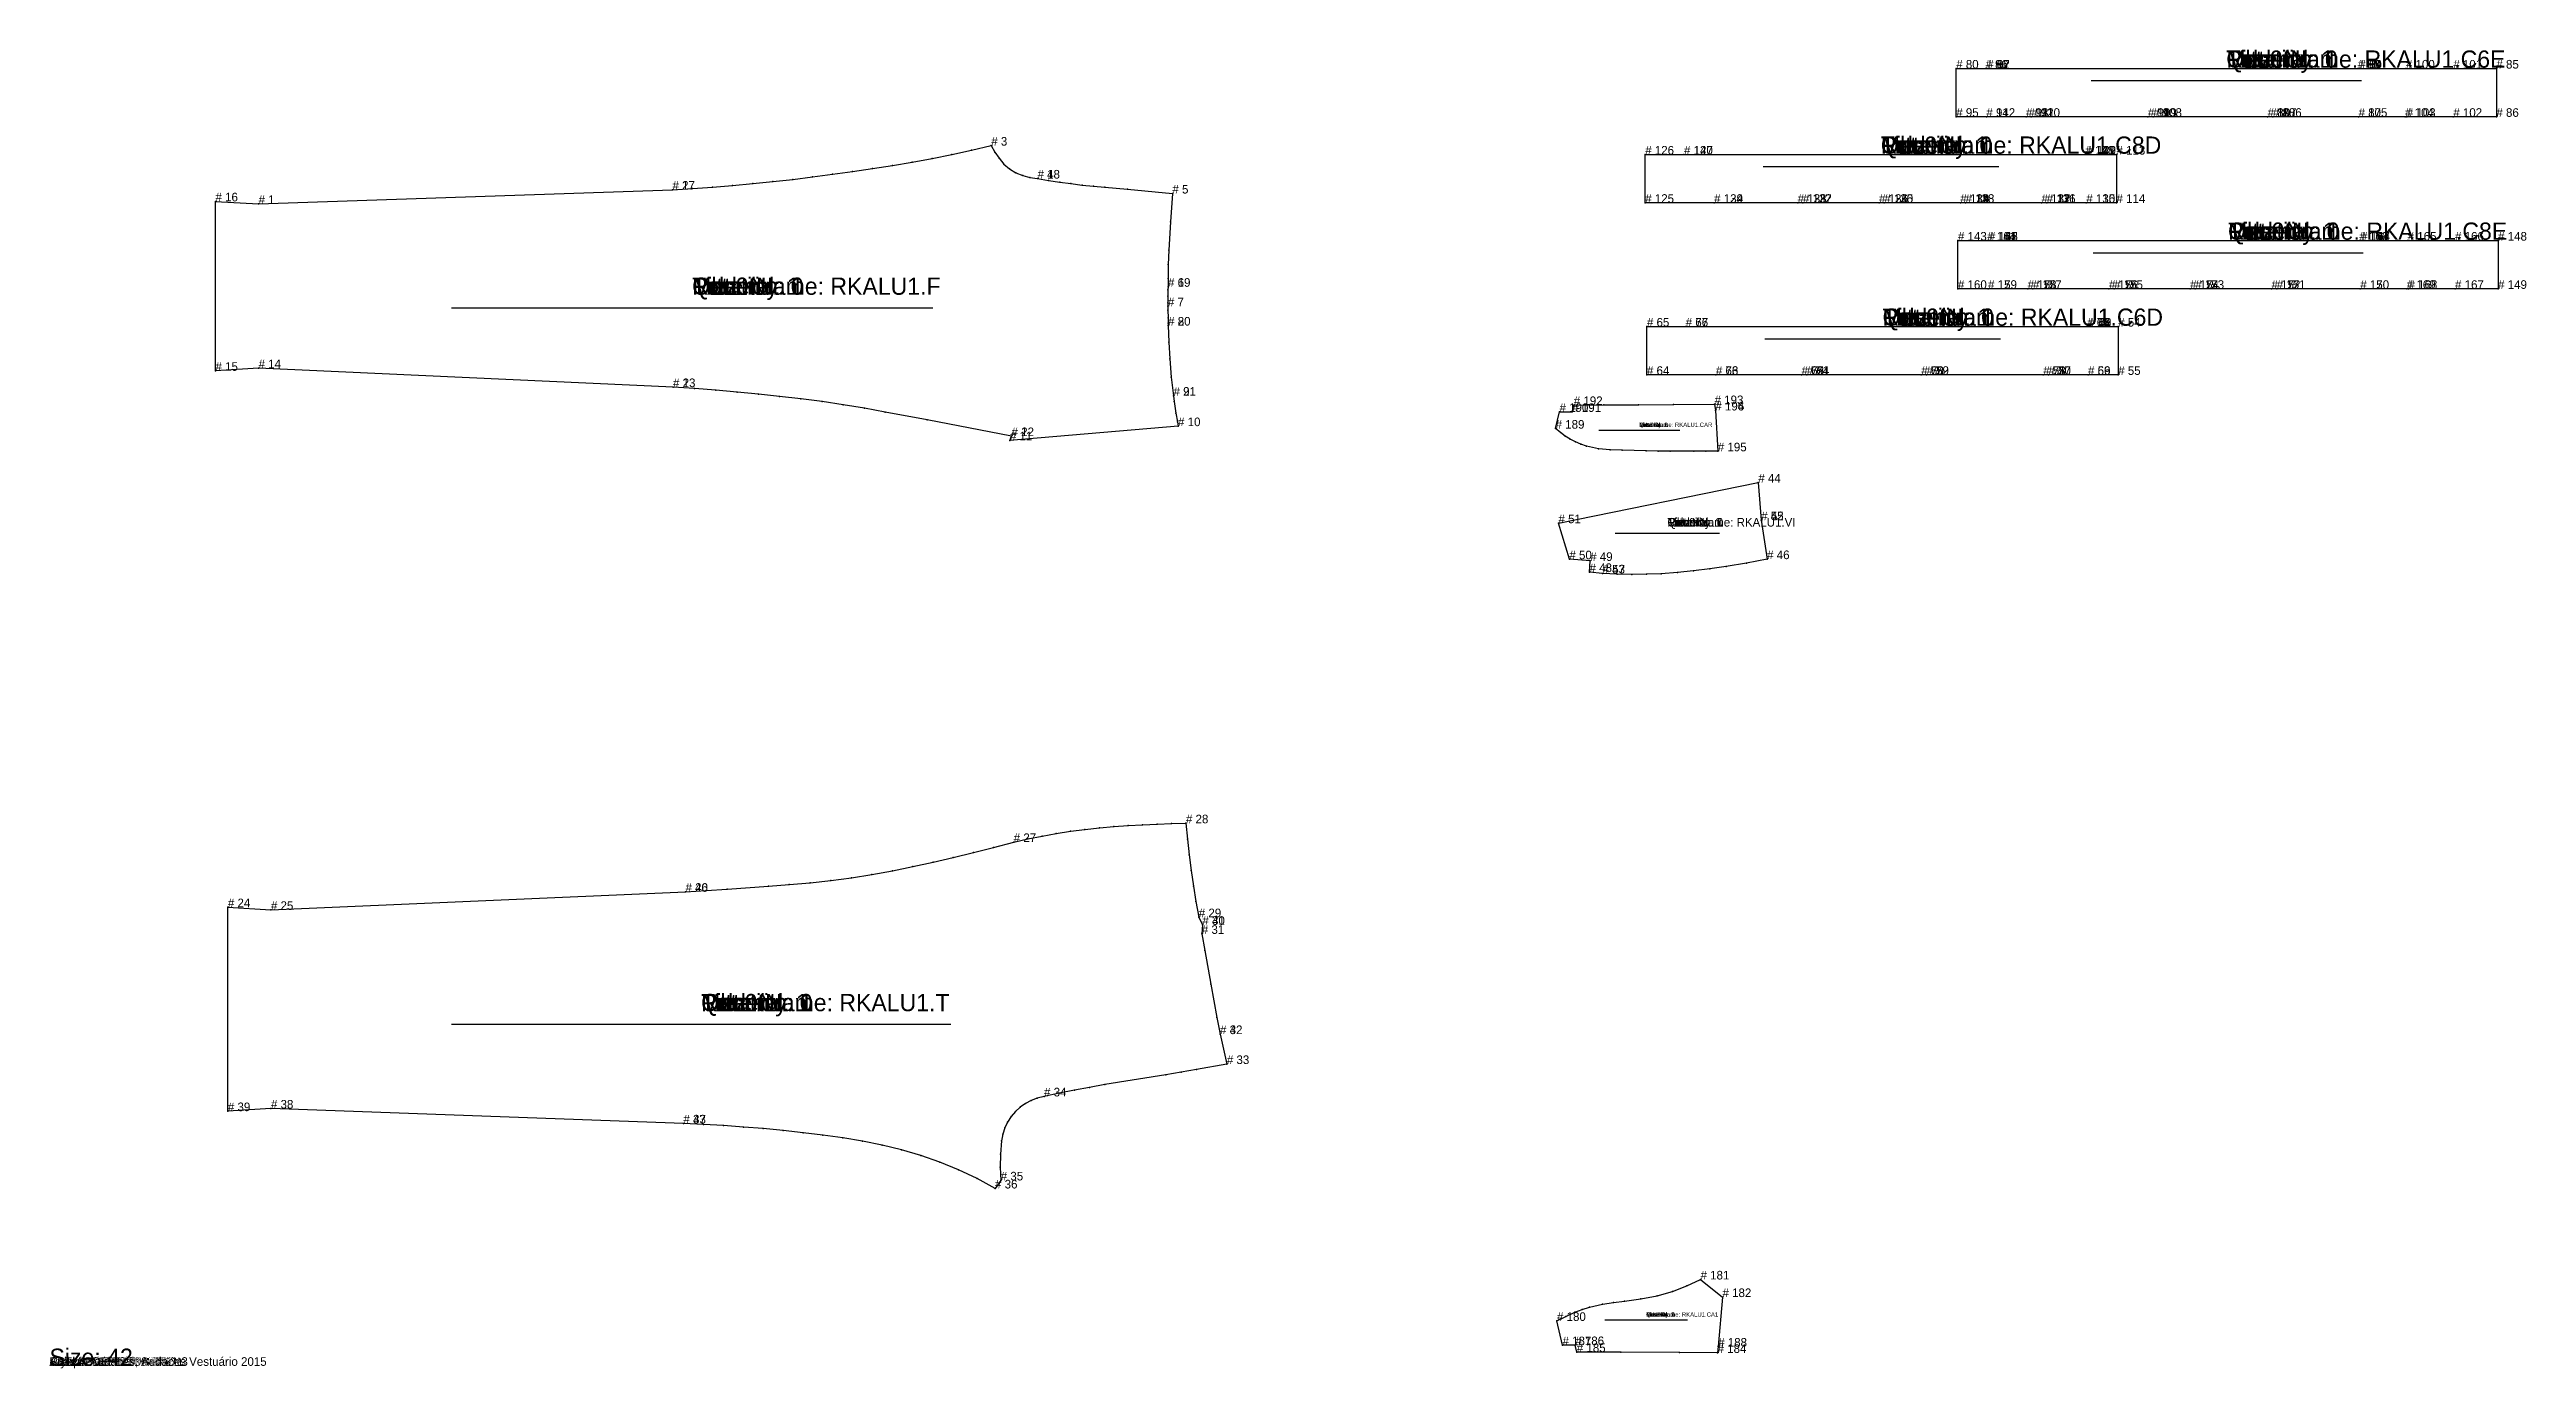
# Model space of a CAD drawing. Header units: metres. Extents: x 0 to 2875, y -3 to 1527.
import ezdxf

# ---------------------------------------------------------------- set-up
doc = ezdxf.new("R2010")
doc.units = ezdxf.units.M

# ---------------------------------------------------------------- blocks, each defined once
blk = doc.blocks.new('1')
at = {"layer": '1'}
blk.add_lwpolyline([(242.6, 1348.1), (723.1, 1364.7), (746.4, 1366.1), (769.7, 1367.7), (792.9, 1369.6), (816.2, 1371.7), (839.4, 1374), (862.6, 1376.6), (885.8, 1379.5), (909, 1382.5), (932.1, 1385.7), (955.3, 1389.1), (978.3, 1392.7), (1001.4, 1396.7), (1024.4, 1401), (1047.4, 1405.6), (1070.3, 1410.5), (1093.1, 1415.8), (1097.4, 1408.2), (1102.3, 1401.1), (1107.9, 1394.4), (1114.3, 1388.7), (1121.6, 1384.4), (1129.6, 1381.2), (1138, 1378.9), (1146.8, 1377.6), (1159.7, 1375.5), (1172.6, 1373.5), (1185.6, 1371.7), (1198.6, 1370.1), (1211.7, 1368.7), (1224.8, 1367.5), (1251.1, 1365.1), (1303.4, 1360.2), (1301.1, 1327.3), (1299.1, 1294.5), (1298.5, 1278), (1298.3, 1261.6), (1298.3, 1252), (1298.2, 1248.3), (1298.2, 1241), (1298.1, 1233.3), (1298.2, 1229.5), (1298.2, 1224.9), (1298.3, 1215.8), (1298.3, 1209.9), (1298.4, 1207), (1299.1, 1187.7), (1300.2, 1168.4), (1302.1, 1147), (1304.7, 1125.6), (1305.5, 1118.9), (1307.4, 1105.4), (1309.1, 1095.3), (1309.9, 1090.3), (1114.7, 1073.8), (1116.7, 1078.7), (1018.8, 1097.5), (970.1, 1106.7), (945.8, 1111.1), (921.3, 1115.2), (896.8, 1118.8), (872.2, 1122), (847.5, 1124.9), (822.8, 1127.5), (798, 1129.8), (773.3, 1132), (748.5, 1133.9), (723.7, 1135.6), (242.6, 1157.5), (192.6, 1154.5), (192.6, 1351.1)], close=True, dxfattribs=at)
at = {"layer": '2'}
for p in [(1093.1, 1415.8), (723.1, 1364.7), (1146.8, 1377.6), (1303.4, 1360.2), (192.6, 1351.1), (242.6, 1348.1), (1298.3, 1252), (1298.2, 1229.5), (1298.4, 1207), (192.6, 1154.5), (242.6, 1157.5), (723.7, 1135.6), (1304.7, 1125.6), (1114.7, 1073.8), (1116.7, 1078.7), (1309.9, 1090.3)]:
    blk.add_point(p, dxfattribs=at)
at = {"layer": '3'}
for p in [(1070.3, 1410.5), (909, 1382.5), (932.1, 1385.7), (955.3, 1389.1), (978.3, 1392.7), (1001.4, 1396.7), (1024.4, 1401), (1047.4, 1405.6), (1097.4, 1408.2), (1102.3, 1401.1), (1107.9, 1394.4), (1114.3, 1388.7), (1121.6, 1384.4), (1129.6, 1381.2), (746.4, 1366.1), (769.7, 1367.7), (792.9, 1369.6), (816.2, 1371.7), (839.4, 1374), (862.6, 1376.6), (885.8, 1379.5), (1138, 1378.9), (1159.7, 1375.5), (1172.6, 1373.5), (1185.6, 1371.7), (1198.6, 1370.1), (1211.7, 1368.7), (1224.8, 1367.5), (1251.1, 1365.1), (1301.1, 1327.3), (1299.1, 1294.5), (1298.5, 1278), (1298.2, 1248.3), (1298.2, 1241), (1298.3, 1261.6), (1298.1, 1233.3), (1298.2, 1224.9), (1298.3, 1215.8), (1298.3, 1209.9), (1299.1, 1187.7), (1300.2, 1168.4), (748.5, 1133.9), (773.3, 1132), (798, 1129.8), (822.8, 1127.5), (847.5, 1124.9), (872.2, 1122), (1302.1, 1147), (896.8, 1118.8), (921.3, 1115.2), (945.8, 1111.1), (970.1, 1106.7), (1018.8, 1097.5), (1305.5, 1118.9), (1307.4, 1105.4), (1309.1, 1095.3)]:
    blk.add_point(p, dxfattribs=at)
at = {"layer": '4'}
for p in [(723.1, 1364.7, 7.5), (1146.8, 1377.6, 7.5), (1298.3, 1252, 7.5), (1298.4, 1207, 7.5), (723.7, 1135.6, 7.5), (1304.7, 1125.6, 5.1), (1116.7, 1078.7, 8.4)]:
    blk.add_point(p, dxfattribs=at)
at = {"layer": '7'}
blk.add_line((466.5, 1227.7), (1025.2, 1227.7), dxfattribs=at)
at = {"layer": '84'}
blk.add_lwpolyline([(242.6, 1348.1), (723.1, 1364.7), (746.4, 1366.1), (769.7, 1367.7), (792.9, 1369.6), (816.2, 1371.7), (839.4, 1374), (862.6, 1376.6), (885.8, 1379.5), (909, 1382.5), (932.1, 1385.7), (955.3, 1389.1), (978.3, 1392.7), (1001.4, 1396.7), (1024.4, 1401), (1047.4, 1405.6), (1070.3, 1410.5), (1093.1, 1415.8), (1097.4, 1408.2), (1102.3, 1401.1), (1107.9, 1394.4), (1114.3, 1388.7), (1121.6, 1384.4), (1129.6, 1381.2), (1138, 1378.9), (1146.8, 1377.6), (1159.7, 1375.5), (1172.6, 1373.5), (1185.6, 1371.7), (1198.6, 1370.1), (1211.7, 1368.7), (1224.8, 1367.5), (1251.1, 1365.1), (1303.4, 1360.2), (1301.1, 1327.3), (1299.1, 1294.5), (1298.5, 1278), (1298.3, 1261.6), (1298.3, 1252), (1298.2, 1248.3), (1298.2, 1241), (1298.1, 1233.3), (1298.2, 1229.5), (1298.2, 1224.9), (1298.3, 1215.8), (1298.3, 1209.9), (1298.4, 1207), (1299.1, 1187.7), (1300.2, 1168.4), (1302.1, 1147), (1304.7, 1125.6), (1305.5, 1118.9), (1307.4, 1105.4), (1309.1, 1095.3), (1309.9, 1090.3), (1114.7, 1073.8), (1116.7, 1078.7), (1018.8, 1097.5), (970.1, 1106.7), (945.8, 1111.1), (921.3, 1115.2), (896.8, 1118.8), (872.2, 1122), (847.5, 1124.9), (822.8, 1127.5), (798, 1129.8), (773.3, 1132), (748.5, 1133.9), (723.7, 1135.6), (242.6, 1157.5), (192.6, 1154.5), (192.6, 1351.1)], close=True, dxfattribs=at)
at = {"layer": '1'}
for s, height, p in [('# 18', 10, (1146.8, 1377.6)), ('# 17', 10, (723.1, 1364.7)), ('Tilt: 0', 20, (745.9, 1242.7)), ('Quantity: 1', 20, (745.9, 1242.7)), ('Piece Name: RKALU1.F', 20, (745.9, 1242.7)), ('Rotation: 0', 20, (745.9, 1242.7)), ('Fold: N', 20, (745.9, 1242.7)), ('Material: 1', 20, (745.9, 1242.7)), ('# 19', 10, (1298.3, 1252)), ('# 20', 10, (1298.4, 1207)), ('# 23', 10, (723.7, 1135.6)), ('# 21', 10, (1304.7, 1125.6)), ('# 22', 10, (1116.7, 1078.7)), ('Size: 42', 10, (0, 0))]:
    blk.add_text(s, height=height, dxfattribs=at).set_placement(p)
at = {"layer": '2'}
for s, p in [('# 3', (1093.1, 1415.8)), ('# 4', (1146.8, 1377.6)), ('# 16', (192.6, 1351.1)), ('# 1', (242.6, 1348.1)), ('# 2', (723.1, 1364.7)), ('# 5', (1303.4, 1360.2)), ('# 7', (1298.2, 1229.5)), ('# 6', (1298.3, 1252)), ('# 8', (1298.4, 1207)), ('# 15', (192.6, 1154.5)), ('# 14', (242.6, 1157.5)), ('# 13', (723.7, 1135.6)), ('# 9', (1304.7, 1125.6)), ('# 10', (1309.9, 1090.3)), ('# 11', (1114.7, 1073.8)), ('# 12', (1116.7, 1078.7))]:
    blk.add_text(s, height=10, dxfattribs=at).set_placement(p)
blk = doc.blocks.new('2')
at = {"layer": '1'}
blk.add_lwpolyline([(207, 532.1), (257, 529), (738.2, 550), (762.3, 551.4), (786.4, 553), (834.7, 556.6), (858.7, 558.5), (882.8, 560.6), (906.8, 563.2), (930.7, 566.3), (954.5, 570.1), (978.3, 574.5), (1001.9, 579.4), (1025.5, 584.6), (1049, 590), (1072.5, 595.6), (1095.9, 601.5), (1119.2, 607.8), (1135.7, 611.4), (1152.1, 614.7), (1168.6, 617.7), (1185.2, 620.2), (1201.9, 622.3), (1218.6, 624.1), (1235.3, 625.6), (1252, 626.8), (1268.8, 627.8), (1285.5, 628.6), (1302.3, 629.2), (1319.1, 629.5), (1320.8, 611.2), (1322.7, 593), (1325.1, 574.8), (1327.7, 556.7), (1330.7, 538.6), (1334, 520.5), (1338.2, 511.7), (1337.5, 501.2), (1341, 481.8), (1347.9, 443), (1355, 404.3), (1358.7, 384.9), (1366.6, 350.2), (1331.3, 343.8), (1313.6, 340.7), (1295.9, 337.7), (1224.9, 326.3), (1207.2, 323.1), (1189.6, 319.8), (1172, 316.3), (1154.4, 312.6), (1146.5, 310.6), (1139.3, 307.9), (1132.7, 304.4), (1126.6, 300.1), (1121.1, 295), (1116.2, 289.2), (1112, 282.8), (1108.8, 276), (1106.5, 268.7), (1105, 261.1), (1103.7, 245.7), (1103.3, 230.4), (1104.1, 215.1), (1097.5, 205.8), (1076.6, 217.2), (1055.2, 227.4), (1033.5, 236.4), (1011.4, 244.2), (989.1, 250.7), (966.5, 256.1), (943.7, 260.6), (920.8, 264.4), (897.7, 267.7), (874.7, 270.5), (851.6, 273), (828.5, 275.2), (805.4, 277.1), (782.2, 278.8), (759.1, 280.1), (735.8, 281.2), (257, 298.5), (207, 295.5)], close=True, dxfattribs=at)
at = {"layer": '2'}
for p in [(1119.2, 607.8), (1319.1, 629.5), (738.2, 550), (207, 532.1), (257, 529), (1334, 520.5), (1337.5, 501.2), (1338.2, 511.7), (1358.7, 384.9), (1366.6, 350.2), (207, 295.5), (257, 298.5), (1154.4, 312.6), (735.8, 281.2), (1097.5, 205.8), (1104.1, 215.1)]:
    blk.add_point(p, dxfattribs=at)
at = {"layer": '3'}
for p in [(1135.7, 611.4), (1152.1, 614.7), (1168.6, 617.7), (1185.2, 620.2), (1201.9, 622.3), (1218.6, 624.1), (1235.3, 625.6), (1252, 626.8), (1268.8, 627.8), (1285.5, 628.6), (1302.3, 629.2), (1320.8, 611.2), (1001.9, 579.4), (1025.5, 584.6), (1049, 590), (1072.5, 595.6), (1095.9, 601.5), (1322.7, 593), (762.3, 551.4), (786.4, 553), (834.7, 556.6), (858.7, 558.5), (882.8, 560.6), (906.8, 563.2), (930.7, 566.3), (954.5, 570.1), (978.3, 574.5), (1325.1, 574.8), (1327.7, 556.7), (1330.7, 538.6), (1341, 481.8), (1347.9, 443), (1355, 404.3), (1189.6, 319.8), (1207.2, 323.1), (1224.9, 326.3), (1295.9, 337.7), (1313.6, 340.7), (1331.3, 343.8), (1116.2, 289.2), (1121.1, 295), (1126.6, 300.1), (1132.7, 304.4), (1139.3, 307.9), (1146.5, 310.6), (1172, 316.3), (759.1, 280.1), (782.2, 278.8), (805.4, 277.1), (828.5, 275.2), (851.6, 273), (874.7, 270.5), (897.7, 267.7), (920.8, 264.4), (943.7, 260.6), (1105, 261.1), (1106.5, 268.7), (1108.8, 276), (1112, 282.8), (966.5, 256.1), (989.1, 250.7), (1011.4, 244.2), (1033.5, 236.4), (1103.3, 230.4), (1103.7, 245.7), (1055.2, 227.4), (1076.6, 217.2)]:
    blk.add_point(p, dxfattribs=at)
at = {"layer": '4'}
for p in [(738.2, 550, 7.5), (1338.2, 511.7, 7.5), (1358.7, 384.9, 7.5), (735.8, 281.2, 7.5)]:
    blk.add_point(p, dxfattribs=at)
at = {"layer": '7'}
blk.add_line((466.4, 396.5), (1046.2, 396.5), dxfattribs=at)
at = {"layer": '84'}
blk.add_lwpolyline([(207, 532.1), (257, 529), (738.2, 550), (762.3, 551.4), (786.4, 553), (834.7, 556.6), (858.7, 558.5), (882.8, 560.6), (906.8, 563.2), (930.7, 566.3), (954.5, 570.1), (978.3, 574.5), (1001.9, 579.4), (1025.5, 584.6), (1049, 590), (1072.5, 595.6), (1095.9, 601.5), (1119.2, 607.8), (1135.7, 611.4), (1152.1, 614.7), (1168.6, 617.7), (1185.2, 620.2), (1201.9, 622.3), (1218.6, 624.1), (1235.3, 625.6), (1252, 626.8), (1268.8, 627.8), (1285.5, 628.6), (1302.3, 629.2), (1319.1, 629.5), (1320.8, 611.2), (1322.7, 593), (1325.1, 574.8), (1327.7, 556.7), (1330.7, 538.6), (1334, 520.5), (1338.2, 511.7), (1337.5, 501.2), (1341, 481.8), (1347.9, 443), (1355, 404.3), (1358.7, 384.9), (1366.6, 350.2), (1331.3, 343.8), (1313.6, 340.7), (1295.9, 337.7), (1224.9, 326.3), (1207.2, 323.1), (1189.6, 319.8), (1172, 316.3), (1154.4, 312.6), (1146.5, 310.6), (1139.3, 307.9), (1132.7, 304.4), (1126.6, 300.1), (1121.1, 295), (1116.2, 289.2), (1112, 282.8), (1108.8, 276), (1106.5, 268.7), (1105, 261.1), (1103.7, 245.7), (1103.3, 230.4), (1104.1, 215.1), (1097.5, 205.8), (1076.6, 217.2), (1055.2, 227.4), (1033.5, 236.4), (1011.4, 244.2), (989.1, 250.7), (966.5, 256.1), (943.7, 260.6), (920.8, 264.4), (897.7, 267.7), (874.7, 270.5), (851.6, 273), (828.5, 275.2), (805.4, 277.1), (782.2, 278.8), (759.1, 280.1), (735.8, 281.2), (257, 298.5), (207, 295.5)], close=True, dxfattribs=at)
at = {"layer": '1'}
for s, height, p in [('# 40', 10, (738.2, 550)), ('# 41', 10, (1338.2, 511.7)), ('Tilt: 0', 20, (756.3, 411.5)), ('Quantity: 1', 20, (756.3, 411.5)), ('Piece Name: RKALU1.T', 20, (756.3, 411.5)), ('Rotation: 0', 20, (756.3, 411.5)), ('Fold: N', 20, (756.3, 411.5)), ('Material: 1', 20, (756.3, 411.5)), ('# 42', 10, (1358.7, 384.9)), ('# 43', 10, (735.8, 281.2)), ('Size: 42', 20, (0, 0))]:
    blk.add_text(s, height=height, dxfattribs=at).set_placement(p)
at = {"layer": '2'}
for s, p in [('# 28', (1319.1, 629.5)), ('# 27', (1119.2, 607.8)), ('# 26', (738.2, 550)), ('# 24', (207, 532.1)), ('# 25', (257, 529)), ('# 29', (1334, 520.5)), ('# 30', (1338.2, 511.7)), ('# 31', (1337.5, 501.2)), ('# 32', (1358.7, 384.9)), ('# 33', (1366.6, 350.2)), ('# 34', (1154.4, 312.6)), ('# 39', (207, 295.5)), ('# 38', (257, 298.5)), ('# 37', (735.8, 281.2)), ('# 36', (1097.5, 205.8)), ('# 35', (1104.1, 215.1))]:
    blk.add_text(s, height=10, dxfattribs=at).set_placement(p)
blk = doc.blocks.new('3')
at = {"layer": '1'}
blk.add_lwpolyline([(1983.5, 1024.9), (1986.8, 981.2), (1993.7, 936), (1969.9, 931.5), (1946, 927.5), (1927.2, 924.7), (1908.4, 922.3), (1889.5, 920.4), (1870.6, 919), (1853.6, 918.4), (1836.7, 918.2), (1819.7, 918.6), (1802.7, 919.4), (1787.6, 921), (1788.3, 933.9), (1764.2, 935.8), (1751.5, 977.7)], close=True, dxfattribs=at)
at = {"layer": '2'}
for p in [(1983.5, 1024.9), (1751.5, 977.7), (1986.8, 981.2), (1764.2, 935.8), (1787.6, 921), (1788.3, 933.9), (1993.7, 936), (1802.7, 919.4)]:
    blk.add_point(p, dxfattribs=at)
at = {"layer": '3'}
for p in [(1889.5, 920.4), (1908.4, 922.3), (1927.2, 924.7), (1946, 927.5), (1969.9, 931.5), (1819.7, 918.6), (1836.7, 918.2), (1853.6, 918.4), (1870.6, 919)]:
    blk.add_point(p, dxfattribs=at)
at = {"layer": '4'}
for p in [(1986.8, 981.2, 6.6), (1802.7, 919.4, 5.7)]:
    blk.add_point(p, dxfattribs=at)
at = {"layer": '7'}
blk.add_line((1817.5, 966.3), (1938.5, 966.3), dxfattribs=at)
at = {"layer": '84'}
blk.add_lwpolyline([(1983.5, 1024.9), (1986.8, 981.2), (1993.7, 936), (1969.9, 931.5), (1946, 927.5), (1927.2, 924.7), (1908.4, 922.3), (1889.5, 920.4), (1870.6, 919), (1853.6, 918.4), (1836.7, 918.2), (1819.7, 918.6), (1802.7, 919.4), (1787.6, 921), (1788.3, 933.9), (1764.2, 935.8), (1751.5, 977.7)], close=True, dxfattribs=at)
at = {"layer": '1'}
for s, height, p in [('Tilt: 0', 10, (1878, 973.8)), ('Quantity: 1', 10, (1878, 973.8)), ('Piece Name: RKALU1.VI', 10, (1878, 973.8)), ('Rotation: 0', 10, (1878, 973.8)), ('Fold: N', 10, (1878, 973.8)), ('Material: 1', 10, (1878, 973.8)), ('# 52', 10, (1986.8, 981.2)), ('# 53', 10, (1802.7, 919.4)), ('Size: 42', 20, (0, 0))]:
    blk.add_text(s, height=height, dxfattribs=at).set_placement(p)
at = {"layer": '2'}
for s, p in [('# 44', (1983.5, 1024.9)), ('# 51', (1751.5, 977.7)), ('# 45', (1986.8, 981.2)), ('# 50', (1764.2, 935.8)), ('# 48', (1787.6, 921)), ('# 49', (1788.3, 933.9)), ('# 47', (1802.7, 919.4)), ('# 46', (1993.7, 936))]:
    blk.add_text(s, height=10, dxfattribs=at).set_placement(p)
blk = doc.blocks.new('4')
at = {"layer": '1'}
blk.add_lwpolyline([(2401.2, 1205.8), (2401.2, 1149.8), (2366.2, 1149.8), (2320.2, 1149.8), (2314.2, 1149.8), (2178.7, 1149.8), (2172.7, 1149.8), (2039.7, 1149.8), (2033.7, 1149.8), (1934.2, 1149.8), (1854.2, 1149.8), (1854.2, 1205.8), (1899.2, 1205.8), (2365.2, 1205.8), (2367.2, 1205.8)], close=True, dxfattribs=at)
at = {"layer": '2'}
for p in [(1854.2, 1205.8), (1899.2, 1205.8), (2365.2, 1205.8), (2367.2, 1205.8), (2401.2, 1205.8), (1854.2, 1149.8), (1934.2, 1149.8), (2033.7, 1149.8), (2039.7, 1149.8), (2172.7, 1149.8), (2178.7, 1149.8), (2314.2, 1149.8), (2320.2, 1149.8), (2366.2, 1149.8), (2401.2, 1149.8)]:
    blk.add_point(p, dxfattribs=at)
at = {"layer": '4'}
for p in [(1899.2, 1205.8, 7.5), (2365.2, 1205.8, 7.5), (2367.2, 1205.8, 7.5), (1934.2, 1149.8, 7.5), (2033.7, 1149.8, 7.1), (2039.7, 1149.8, 7.1), (2172.7, 1149.8, 7.1), (2178.7, 1149.8, 7.1), (2314.2, 1149.8, 7.1), (2320.2, 1149.8, 7.1), (2366.2, 1149.8, 7.5)]:
    blk.add_point(p, dxfattribs=at)
at = {"layer": '7'}
blk.add_line((1991, 1191.8), (2264.5, 1191.8), dxfattribs=at)
at = {"layer": '84'}
blk.add_lwpolyline([(2401.2, 1205.8), (2401.2, 1149.8), (2366.2, 1149.8), (2320.2, 1149.8), (2314.2, 1149.8), (2178.7, 1149.8), (2172.7, 1149.8), (2039.7, 1149.8), (2033.7, 1149.8), (1934.2, 1149.8), (1854.2, 1149.8), (1854.2, 1205.8), (1899.2, 1205.8), (2365.2, 1205.8), (2367.2, 1205.8)], close=True, dxfattribs=at)
at = {"layer": '1'}
for s, height, p in [('# 77', 10, (1899.2, 1205.8)), ('Tilt: 0', 20, (2127.7, 1206.8)), ('Quantity: 1', 20, (2127.7, 1206.8)), ('Piece Name: RKALU1.C6D', 20, (2127.7, 1206.8)), ('Rotation: 0', 20, (2127.7, 1206.8)), ('Fold: N', 20, (2127.7, 1206.8)), ('Material: 1', 20, (2127.7, 1206.8)), ('# 78', 10, (2365.2, 1205.8)), ('# 79', 10, (2367.2, 1205.8)), ('# 76', 10, (1934.2, 1149.8)), ('# 75', 10, (2033.7, 1149.8)), ('# 74', 10, (2039.7, 1149.8)), ('# 73', 10, (2172.7, 1149.8)), ('# 72', 10, (2178.7, 1149.8)), ('# 71', 10, (2314.2, 1149.8)), ('# 70', 10, (2320.2, 1149.8)), ('# 69', 10, (2366.2, 1149.8)), ('Size: 42', 10, (0, 0))]:
    blk.add_text(s, height=height, dxfattribs=at).set_placement(p)
at = {"layer": '2'}
for s, p in [('# 65', (1854.2, 1205.8)), ('# 66', (1899.2, 1205.8)), ('# 67', (2365.2, 1205.8)), ('# 68', (2367.2, 1205.8)), ('# 54', (2401.2, 1205.8)), ('# 64', (1854.2, 1149.8)), ('# 63', (1934.2, 1149.8)), ('# 62', (2033.7, 1149.8)), ('# 61', (2039.7, 1149.8)), ('# 60', (2172.7, 1149.8)), ('# 59', (2178.7, 1149.8)), ('# 58', (2314.2, 1149.8)), ('# 57', (2320.2, 1149.8)), ('# 56', (2366.2, 1149.8)), ('# 55', (2401.2, 1149.8))]:
    blk.add_text(s, height=10, dxfattribs=at).set_placement(p)
blk = doc.blocks.new('5')
at = {"layer": '1'}
blk.add_lwpolyline([(2213.2, 1505.2), (2247.2, 1505.2), (2249.2, 1505.2), (2679.2, 1505.2), (2681.2, 1505.2), (2735.2, 1505.2), (2790.2, 1505.2), (2840.2, 1505.2), (2840.2, 1449.2), (2790.2, 1449.2), (2736.2, 1449.2), (2734.2, 1449.2), (2680.2, 1449.2), (2580.7, 1449.2), (2574.7, 1449.2), (2441.7, 1449.2), (2435.7, 1449.2), (2300.2, 1449.2), (2294.2, 1449.2), (2248.2, 1449.2), (2213.2, 1449.2)], close=True, dxfattribs=at)
at = {"layer": '2'}
for p in [(2213.2, 1505.2), (2247.2, 1505.2), (2249.2, 1505.2), (2679.2, 1505.2), (2681.2, 1505.2), (2840.2, 1505.2), (2213.2, 1449.2), (2248.2, 1449.2), (2294.2, 1449.2), (2300.2, 1449.2), (2435.7, 1449.2), (2441.7, 1449.2), (2574.7, 1449.2), (2580.7, 1449.2), (2680.2, 1449.2), (2840.2, 1449.2)]:
    blk.add_point(p, dxfattribs=at)
at = {"layer": '3'}
for p in [(2735.2, 1505.2), (2790.2, 1505.2), (2734.2, 1449.2), (2736.2, 1449.2), (2790.2, 1449.2)]:
    blk.add_point(p, dxfattribs=at)
at = {"layer": '4'}
for p in [(2247.2, 1505.2, 7.5), (2249.2, 1505.2, 7.5), (2679.2, 1505.2, 7.5), (2681.2, 1505.2, 7.5), (2735.2, 1505.2, 7.5), (2790.2, 1505.2, 7.5), (2248.2, 1449.2, 7.5), (2294.2, 1449.2, 7.1), (2300.2, 1449.2, 7.1), (2435.7, 1449.2, 7.1), (2441.7, 1449.2, 7.1), (2574.7, 1449.2, 7.1), (2580.7, 1449.2, 7.1), (2680.2, 1449.2, 7.5), (2734.2, 1449.2, 7.5), (2736.2, 1449.2, 7.5), (2790.2, 1449.2, 7.5)]:
    blk.add_point(p, dxfattribs=at)
at = {"layer": '7'}
blk.add_line((2370, 1491.2), (2683.5, 1491.2), dxfattribs=at)
at = {"layer": '84'}
blk.add_lwpolyline([(2213.2, 1505.2), (2247.2, 1505.2), (2249.2, 1505.2), (2679.2, 1505.2), (2681.2, 1505.2), (2735.2, 1505.2), (2790.2, 1505.2), (2840.2, 1505.2), (2840.2, 1449.2), (2790.2, 1449.2), (2736.2, 1449.2), (2734.2, 1449.2), (2680.2, 1449.2), (2580.7, 1449.2), (2574.7, 1449.2), (2441.7, 1449.2), (2435.7, 1449.2), (2300.2, 1449.2), (2294.2, 1449.2), (2248.2, 1449.2), (2213.2, 1449.2)], close=True, dxfattribs=at)
at = {"layer": '1'}
for s, height, p in [('Tilt: 0', 20, (2526.7, 1506.2)), ('Quantity: 1', 20, (2526.7, 1506.2)), ('Piece Name: RKALU1.C6E', 20, (2526.7, 1506.2)), ('Rotation: 0', 20, (2526.7, 1506.2)), ('Fold: N', 20, (2526.7, 1506.2)), ('Material: 1', 20, (2526.7, 1506.2)), ('# 96', 10, (2247.2, 1505.2)), ('# 97', 10, (2249.2, 1505.2)), ('# 98', 10, (2679.2, 1505.2)), ('# 99', 10, (2681.2, 1505.2)), ('# 100', 10, (2735.2, 1505.2)), ('# 101', 10, (2790.2, 1505.2)), ('# 112', 10, (2248.2, 1449.2)), ('# 111', 10, (2294.2, 1449.2)), ('# 110', 10, (2300.2, 1449.2)), ('# 109', 10, (2435.7, 1449.2)), ('# 108', 10, (2441.7, 1449.2)), ('# 107', 10, (2574.7, 1449.2)), ('# 106', 10, (2580.7, 1449.2)), ('# 105', 10, (2680.2, 1449.2)), ('# 104', 10, (2734.2, 1449.2)), ('# 103', 10, (2736.2, 1449.2)), ('# 102', 10, (2790.2, 1449.2)), ('Size: 42', 20, (0, 0))]:
    blk.add_text(s, height=height, dxfattribs=at).set_placement(p)
at = {"layer": '2'}
for s, p in [('# 80', (2213.2, 1505.2)), ('# 81', (2247.2, 1505.2)), ('# 82', (2249.2, 1505.2)), ('# 83', (2679.2, 1505.2)), ('# 84', (2681.2, 1505.2)), ('# 85', (2840.2, 1505.2)), ('# 95', (2213.2, 1449.2)), ('# 94', (2248.2, 1449.2)), ('# 93', (2294.2, 1449.2)), ('# 92', (2300.2, 1449.2)), ('# 91', (2435.7, 1449.2)), ('# 90', (2441.7, 1449.2)), ('# 89', (2574.7, 1449.2)), ('# 88', (2580.7, 1449.2)), ('# 87', (2680.2, 1449.2)), ('# 86', (2840.2, 1449.2))]:
    blk.add_text(s, height=10, dxfattribs=at).set_placement(p)
blk = doc.blocks.new('6')
at = {"layer": '1'}
blk.add_lwpolyline([(2399.2, 1405.4), (2399.2, 1349.4), (2364.2, 1349.4), (2318.2, 1349.4), (2312.2, 1349.4), (2224, 1349.4), (2218, 1349.4), (2129.7, 1349.4), (2123.7, 1349.4), (2035.2, 1349.4), (2029.2, 1349.4), (1932.2, 1349.4), (1852.2, 1349.4), (1852.2, 1405.4), (1897.2, 1405.4), (2363.2, 1405.4), (2365.2, 1405.4)], close=True, dxfattribs=at)
at = {"layer": '2'}
for p in [(1852.2, 1405.4), (1897.2, 1405.4), (2363.2, 1405.4), (2365.2, 1405.4), (2399.2, 1405.4), (1852.2, 1349.4), (1932.2, 1349.4), (2029.2, 1349.4), (2035.2, 1349.4), (2123.7, 1349.4), (2129.7, 1349.4), (2218, 1349.4), (2224, 1349.4), (2312.2, 1349.4), (2318.2, 1349.4), (2364.2, 1349.4), (2399.2, 1349.4)]:
    blk.add_point(p, dxfattribs=at)
at = {"layer": '4'}
for p in [(1897.2, 1405.4, 7.5), (2363.2, 1405.4, 7.5), (2365.2, 1405.4, 7.5), (1932.2, 1349.4, 7.5), (2029.2, 1349.4, 7.1), (2035.2, 1349.4, 7.1), (2123.7, 1349.4, 7.1), (2129.7, 1349.4, 7.1), (2218, 1349.4, 7.1), (2224, 1349.4, 7.1), (2312.2, 1349.4, 7.1), (2318.2, 1349.4, 7.1), (2364.2, 1349.4, 7.5)]:
    blk.add_point(p, dxfattribs=at)
at = {"layer": '7'}
blk.add_line((1989, 1391.4), (2262.5, 1391.4), dxfattribs=at)
at = {"layer": '84'}
blk.add_lwpolyline([(2399.2, 1405.4), (2399.2, 1349.4), (2364.2, 1349.4), (2318.2, 1349.4), (2312.2, 1349.4), (2224, 1349.4), (2218, 1349.4), (2129.7, 1349.4), (2123.7, 1349.4), (2035.2, 1349.4), (2029.2, 1349.4), (1932.2, 1349.4), (1852.2, 1349.4), (1852.2, 1405.4), (1897.2, 1405.4), (2363.2, 1405.4), (2365.2, 1405.4)], close=True, dxfattribs=at)
at = {"layer": '1'}
for s, height, p in [('# 140', 10, (1897.2, 1405.4)), ('Tilt: 0', 20, (2125.7, 1406.4)), ('Quantity: 1', 20, (2125.7, 1406.4)), ('Piece Name: RKALU1.C8D', 20, (2125.7, 1406.4)), ('Rotation: 0', 20, (2125.7, 1406.4)), ('Fold: N', 20, (2125.7, 1406.4)), ('Material: 1', 20, (2125.7, 1406.4)), ('# 141', 10, (2363.2, 1405.4)), ('# 142', 10, (2365.2, 1405.4)), ('# 139', 10, (1932.2, 1349.4)), ('# 138', 10, (2029.2, 1349.4)), ('# 137', 10, (2035.2, 1349.4)), ('# 136', 10, (2123.7, 1349.4)), ('# 135', 10, (2129.7, 1349.4)), ('# 134', 10, (2218, 1349.4)), ('# 133', 10, (2224, 1349.4)), ('# 132', 10, (2312.2, 1349.4)), ('# 131', 10, (2318.2, 1349.4)), ('# 130', 10, (2364.2, 1349.4)), ('Size: 42', 20, (0, 0))]:
    blk.add_text(s, height=height, dxfattribs=at).set_placement(p)
at = {"layer": '2'}
for s, p in [('# 126', (1852.2, 1405.4)), ('# 127', (1897.2, 1405.4)), ('# 128', (2363.2, 1405.4)), ('# 129', (2365.2, 1405.4)), ('# 113', (2399.2, 1405.4)), ('# 125', (1852.2, 1349.4)), ('# 124', (1932.2, 1349.4)), ('# 123', (2029.2, 1349.4)), ('# 122', (2035.2, 1349.4)), ('# 121', (2123.7, 1349.4)), ('# 120', (2129.7, 1349.4)), ('# 119', (2218, 1349.4)), ('# 118', (2224, 1349.4)), ('# 117', (2312.2, 1349.4)), ('# 116', (2318.2, 1349.4)), ('# 115', (2364.2, 1349.4)), ('# 114', (2399.2, 1349.4))]:
    blk.add_text(s, height=10, dxfattribs=at).set_placement(p)
blk = doc.blocks.new('7')
at = {"layer": '1'}
blk.add_lwpolyline([(2215.2, 1305.6), (2249.2, 1305.6), (2251.2, 1305.6), (2681.2, 1305.6), (2683.2, 1305.6), (2737.2, 1305.6), (2792.2, 1305.6), (2842.2, 1305.6), (2842.2, 1249.6), (2792.2, 1249.6), (2738.2, 1249.6), (2736.2, 1249.6), (2682.2, 1249.6), (2585.2, 1249.6), (2579.2, 1249.6), (2490.7, 1249.6), (2484.7, 1249.6), (2396.5, 1249.6), (2390.5, 1249.6), (2302.2, 1249.6), (2296.2, 1249.6), (2250.2, 1249.6), (2215.2, 1249.6)], close=True, dxfattribs=at)
at = {"layer": '2'}
for p in [(2215.2, 1305.6), (2249.2, 1305.6), (2251.2, 1305.6), (2681.2, 1305.6), (2683.2, 1305.6), (2842.2, 1305.6), (2215.2, 1249.6), (2250.2, 1249.6), (2296.2, 1249.6), (2302.2, 1249.6), (2390.5, 1249.6), (2396.5, 1249.6), (2484.7, 1249.6), (2490.7, 1249.6), (2579.2, 1249.6), (2585.2, 1249.6), (2682.2, 1249.6), (2842.2, 1249.6)]:
    blk.add_point(p, dxfattribs=at)
at = {"layer": '3'}
for p in [(2737.2, 1305.6), (2792.2, 1305.6), (2736.2, 1249.6), (2738.2, 1249.6), (2792.2, 1249.6)]:
    blk.add_point(p, dxfattribs=at)
at = {"layer": '4'}
for p in [(2249.2, 1305.6, 7.5), (2251.2, 1305.6, 7.5), (2681.2, 1305.6, 7.5), (2683.2, 1305.6, 7.5), (2737.2, 1305.6, 7.5), (2792.2, 1305.6, 7.5), (2250.2, 1249.6, 7.5), (2296.2, 1249.6, 7.1), (2302.2, 1249.6, 7.1), (2390.5, 1249.6, 7.1), (2396.5, 1249.6, 7.1), (2484.7, 1249.6, 7.1), (2490.7, 1249.6, 7.1), (2579.2, 1249.6, 7.1), (2585.2, 1249.6, 7.1), (2682.2, 1249.6, 7.5), (2736.2, 1249.6, 7.5), (2738.2, 1249.6, 7.5), (2792.2, 1249.6, 7.5)]:
    blk.add_point(p, dxfattribs=at)
at = {"layer": '7'}
blk.add_line((2372, 1291.6), (2685.5, 1291.6), dxfattribs=at)
at = {"layer": '84'}
blk.add_lwpolyline([(2215.2, 1305.6), (2249.2, 1305.6), (2251.2, 1305.6), (2681.2, 1305.6), (2683.2, 1305.6), (2737.2, 1305.6), (2792.2, 1305.6), (2842.2, 1305.6), (2842.2, 1249.6), (2792.2, 1249.6), (2738.2, 1249.6), (2736.2, 1249.6), (2682.2, 1249.6), (2585.2, 1249.6), (2579.2, 1249.6), (2490.7, 1249.6), (2484.7, 1249.6), (2396.5, 1249.6), (2390.5, 1249.6), (2302.2, 1249.6), (2296.2, 1249.6), (2250.2, 1249.6), (2215.2, 1249.6)], close=True, dxfattribs=at)
at = {"layer": '1'}
for s, height, p in [('Tilt: 0', 20, (2528.7, 1306.6)), ('Quantity: 1', 20, (2528.7, 1306.6)), ('Piece Name: RKALU1.C8E', 20, (2528.7, 1306.6)), ('Rotation: 0', 20, (2528.7, 1306.6)), ('Fold: N', 20, (2528.7, 1306.6)), ('Material: 1', 20, (2528.7, 1306.6)), ('# 161', 10, (2249.2, 1305.6)), ('# 162', 10, (2251.2, 1305.6)), ('# 163', 10, (2681.2, 1305.6)), ('# 164', 10, (2683.2, 1305.6)), ('# 165', 10, (2737.2, 1305.6)), ('# 166', 10, (2792.2, 1305.6)), ('# 179', 10, (2250.2, 1249.6)), ('# 178', 10, (2296.2, 1249.6)), ('# 177', 10, (2302.2, 1249.6)), ('# 176', 10, (2390.5, 1249.6)), ('# 175', 10, (2396.5, 1249.6)), ('# 174', 10, (2484.7, 1249.6)), ('# 173', 10, (2490.7, 1249.6)), ('# 172', 10, (2579.2, 1249.6)), ('# 171', 10, (2585.2, 1249.6)), ('# 170', 10, (2682.2, 1249.6)), ('# 169', 10, (2736.2, 1249.6)), ('# 168', 10, (2738.2, 1249.6)), ('# 167', 10, (2792.2, 1249.6)), ('Size: 42', 20, (0, 0))]:
    blk.add_text(s, height=height, dxfattribs=at).set_placement(p)
at = {"layer": '2'}
for s, p in [('# 143', (2215.2, 1305.6)), ('# 144', (2249.2, 1305.6)), ('# 145', (2251.2, 1305.6)), ('# 146', (2681.2, 1305.6)), ('# 147', (2683.2, 1305.6)), ('# 148', (2842.2, 1305.6)), ('# 160', (2215.2, 1249.6)), ('# 159', (2250.2, 1249.6)), ('# 158', (2296.2, 1249.6)), ('# 157', (2302.2, 1249.6)), ('# 156', (2390.5, 1249.6)), ('# 155', (2396.5, 1249.6)), ('# 154', (2484.7, 1249.6)), ('# 153', (2490.7, 1249.6)), ('# 152', (2579.2, 1249.6)), ('# 151', (2585.2, 1249.6)), ('# 150', (2682.2, 1249.6)), ('# 149', (2842.2, 1249.6))]:
    blk.add_text(s, height=10, dxfattribs=at).set_placement(p)
blk = doc.blocks.new('8')
at = {"layer": '1'}
blk.add_lwpolyline([(1749.8, 52.1), (1760.1, 57.4), (1770.6, 62.1), (1779, 65.3), (1787.5, 68), (1802.7, 71.4), (1815.5, 73.5), (1828.3, 75.2), (1847.3, 77.8), (1866.2, 81.2), (1883.7, 86.2), (1900.6, 92.7), (1916.4, 100.2), (1941.9, 79.8), (1936.9, 22.3), (1936.2, 15), (1892, 15.5), (1823.8, 15.9), (1772.8, 16), (1771, 24), (1756.2, 23.9)], close=True, dxfattribs=at)
at = {"layer": '2'}
for p in [(1916.4, 100.2), (1941.9, 79.8), (1749.8, 52.1), (1756.2, 23.9), (1771, 24), (1772.8, 16), (1936.2, 15), (1936.9, 22.3)]:
    blk.add_point(p, dxfattribs=at)
at = {"layer": '3'}
for p in [(1900.6, 92.7), (1770.6, 62.1), (1779, 65.3), (1787.5, 68), (1802.7, 71.4), (1815.5, 73.5), (1828.3, 75.2), (1847.3, 77.8), (1866.2, 81.2), (1883.7, 86.2), (1760.1, 57.4), (1823.8, 15.9), (1892, 15.5)]:
    blk.add_point(p, dxfattribs=at)
at = {"layer": '4'}
blk.add_point((1936.9, 22.3, 7.5), dxfattribs=at)
at = {"layer": '7'}
blk.add_line((1805.3, 53.3), (1901.3, 53.3), dxfattribs=at)
at = {"layer": '84'}
blk.add_lwpolyline([(1749.8, 52.1), (1760.1, 57.4), (1770.6, 62.1), (1779, 65.3), (1787.5, 68), (1802.7, 71.4), (1815.5, 73.5), (1828.3, 75.2), (1847.3, 77.8), (1866.2, 81.2), (1883.7, 86.2), (1900.6, 92.7), (1916.4, 100.2), (1941.9, 79.8), (1936.9, 22.3), (1936.2, 15), (1892, 15.5), (1823.8, 15.9), (1772.8, 16), (1771, 24), (1756.2, 23.9)], close=True, dxfattribs=at)
at = {"layer": '1'}
for s, height, p in [('Tilt: 0', 5, (1853.3, 57.1)), ('Quantity: 1', 5, (1853.3, 57.1)), ('Piece Name: RKALU1.CA1', 5, (1853.3, 57.1)), ('Rotation: 0', 5, (1853.3, 57.1)), ('Fold: N', 5, (1853.3, 57.1)), ('Material: 1', 5, (1853.3, 57.1)), ('# 188', 10, (1936.9, 22.3)), ('Size: 42', 20, (0, 0))]:
    blk.add_text(s, height=height, dxfattribs=at).set_placement(p)
at = {"layer": '2'}
for s, p in [('# 181', (1916.4, 100.2)), ('# 182', (1941.9, 79.8)), ('# 180', (1749.8, 52.1)), ('# 187', (1756.2, 23.9)), ('# 186', (1771, 24)), ('# 183', (1936.9, 22.3)), ('# 185', (1772.8, 16)), ('# 184', (1936.2, 15))]:
    blk.add_text(s, height=10, dxfattribs=at).set_placement(p)
blk = doc.blocks.new('9')
at = {"layer": '1'}
blk.add_lwpolyline([(1748.2, 1087.4), (1752.7, 1106.8), (1767.5, 1106.8), (1769.3, 1114.8), (1804.1, 1115), (1844.5, 1115.2), (1884.9, 1115.5), (1932.7, 1115.8), (1933.6, 1108.5), (1936.5, 1061.1), (1922.6, 1061.3), (1908.8, 1061.4), (1881, 1061.2), (1867.1, 1061.3), (1853.2, 1061.5), (1825.5, 1062.3), (1811.6, 1062.7), (1797.8, 1064.1), (1784.2, 1067.1), (1777.6, 1069.3), (1771.3, 1072), (1765.1, 1075.1), (1759.3, 1078.7), (1753.7, 1082.8)], close=True, dxfattribs=at)
at = {"layer": '2'}
for p in [(1752.7, 1106.8), (1767.5, 1106.8), (1769.3, 1114.8), (1932.7, 1115.8), (1933.6, 1108.5), (1748.2, 1087.4), (1936.5, 1061.1)]:
    blk.add_point(p, dxfattribs=at)
at = {"layer": '3'}
for p in [(1804.1, 1115), (1844.5, 1115.2), (1884.9, 1115.5), (1753.7, 1082.8), (1759.3, 1078.7), (1765.1, 1075.1), (1771.3, 1072), (1777.6, 1069.3), (1784.2, 1067.1), (1797.8, 1064.1), (1811.6, 1062.7), (1825.5, 1062.3), (1853.2, 1061.5), (1867.1, 1061.3), (1881, 1061.2), (1908.8, 1061.4), (1922.6, 1061.3)]:
    blk.add_point(p, dxfattribs=at)
at = {"layer": '4'}
blk.add_point((1933.6, 1108.5, 7.5), dxfattribs=at)
at = {"layer": '7'}
blk.add_line((1798.2, 1085.7), (1892.3, 1085.7), dxfattribs=at)
at = {"layer": '84'}
blk.add_lwpolyline([(1748.2, 1087.4), (1752.7, 1106.8), (1767.5, 1106.8), (1769.3, 1114.8), (1804.1, 1115), (1844.5, 1115.2), (1884.9, 1115.5), (1932.7, 1115.8), (1933.6, 1108.5), (1936.5, 1061.1), (1922.6, 1061.3), (1908.8, 1061.4), (1881, 1061.2), (1867.1, 1061.3), (1853.2, 1061.5), (1825.5, 1062.3), (1811.6, 1062.7), (1797.8, 1064.1), (1784.2, 1067.1), (1777.6, 1069.3), (1771.3, 1072), (1765.1, 1075.1), (1759.3, 1078.7), (1753.7, 1082.8)], close=True, dxfattribs=at)
at = {"layer": '1'}
for s, height, p in [('Tilt: 0', 5, (1845.3, 1089.4)), ('Quantity: 1', 5, (1845.3, 1089.4)), ('Piece Name: RKALU1.CAR', 5, (1845.3, 1089.4)), ('Rotation: 0', 5, (1845.3, 1089.4)), ('Fold: N', 5, (1845.3, 1089.4)), ('Material: 1', 5, (1845.3, 1089.4)), ('# 196', 10, (1933.6, 1108.5)), ('Size: 42', 5, (0, 0))]:
    blk.add_text(s, height=height, dxfattribs=at).set_placement(p)
at = {"layer": '2'}
for s, p in [('# 192', (1769.3, 1114.8)), ('# 193', (1932.7, 1115.8)), ('# 189', (1748.2, 1087.4)), ('# 190', (1752.7, 1106.8)), ('# 191', (1767.5, 1106.8)), ('# 194', (1933.6, 1108.5)), ('# 195', (1936.5, 1061.1))]:
    blk.add_text(s, height=10, dxfattribs=at).set_placement(p)

msp = doc.modelspace()

# ---------------------------------------------------------------- linework, layer by layer
at = {"layer": '10'}
msp.add_line((0, 0), (0, 0), dxfattribs=at)
at = {"layer": '9'}
msp.add_line((0, 0), (0, 0), dxfattribs=at)

# ---------------------------------------------------------------- block references
at = {"layer": '1'}
for name in ['5', '1', '6', '7', '4', '9', '3', '2', '8']:
    msp.add_blockref(name, (0, 0), dxfattribs=at)

# ---------------------------------------------------------------- texts
for s in ['Author: Audaces; Audaces Vestuário 2015', 'ASTM/PDE: 1', 'Style Name: ASTM D 6673', 'Sample Size: 42', 'Grade Rule Table: KALU1', 'Creation Date: 12-1-2025', 'Creation Time: 20:59', 'Curve Tolerance: 0.025', 'Units: METRIC']:
    msp.add_text(s, height=10, dxfattribs=at).set_placement((0, 0))

doc.saveas('drawing.dxf')
